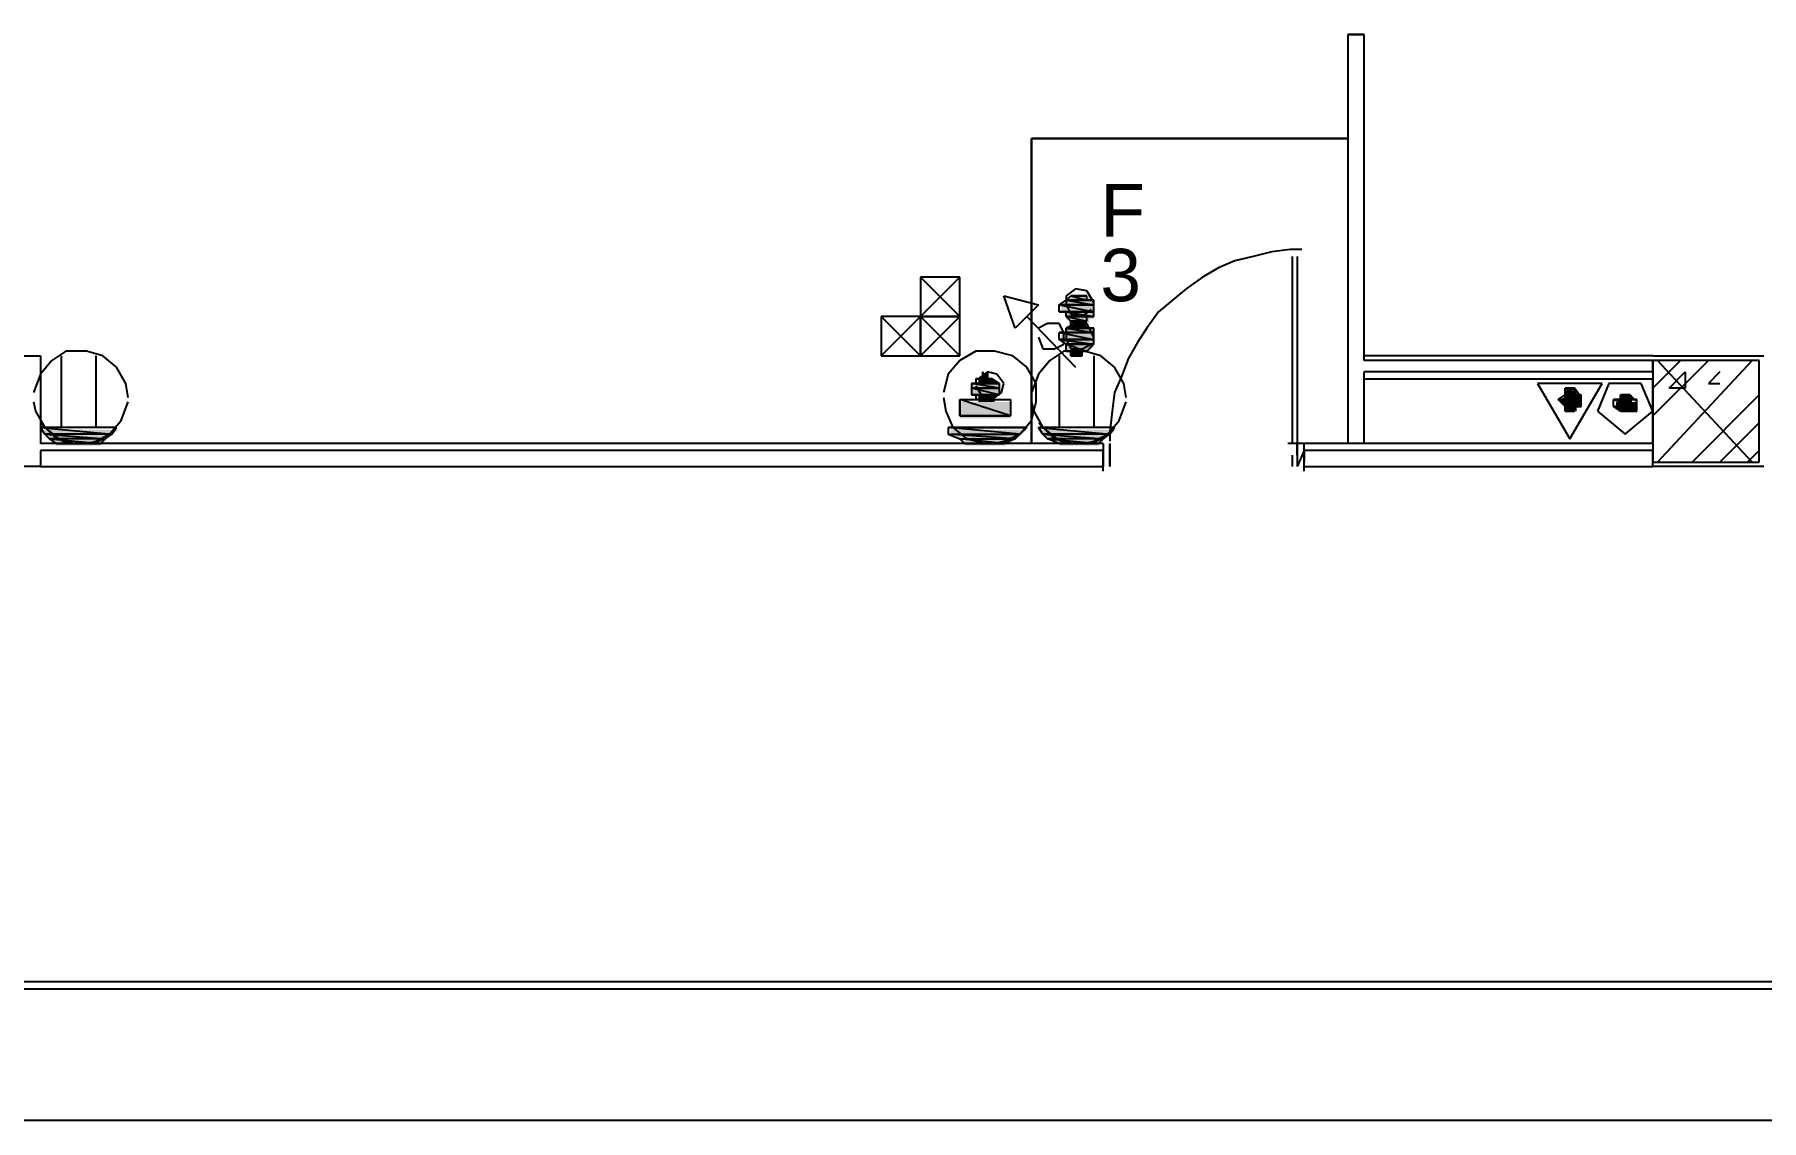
# Model space of a CAD drawing. Header units: millimetres. Extents: x 5 to 415, y 48 to 251.
# Drawn here: x 315.76 to 328.95, y 219.55 to 227.84 of the extents above; entities that cross this region are included whole.
import ezdxf

# ---------------------------------------------------------------- set-up
doc = ezdxf.new("R2010")
doc.units = ezdxf.units.MM
for name, color, linetype in [('H', 7, 'Continuous'), ('P', 7, 'Continuous'), ('T', 7, 'Continuous')]:
    doc.layers.add(name, color=color, linetype=linetype)

msp = doc.modelspace()

# ---------------------------------------------------------------- hatches: boundary and pattern name
at = {"layer": 'H', "linetype": 'Continuous'}
for points in [[(323.603, 225.76), (323.638, 225.813), (323.85, 225.813), (323.85, 225.76), (323.603, 225.76)], [(323.603, 225.725), (323.603, 225.76), (323.85, 225.76), (323.85, 225.725), (323.603, 225.725)], [(323.638, 225.813), (323.674, 225.848), (323.815, 225.848), (323.815, 225.813), (323.638, 225.813)], [(323.638, 225.672), (323.638, 225.725), (323.85, 225.725), (323.85, 225.672), (323.638, 225.672)], [(323.674, 225.637), (323.638, 225.672), (323.815, 225.672), (323.815, 225.637), (323.674, 225.637)], [(323.638, 225.548), (323.638, 225.601), (323.85, 225.601), (323.85, 225.548), (323.638, 225.548)], [(323.674, 225.601), (323.674, 225.637), (323.762, 225.637), (323.815, 225.601), (323.674, 225.601)], [(323.603, 225.513), (323.603, 225.548), (323.85, 225.548), (323.85, 225.513), (323.603, 225.513)], [(323.638, 225.46), (323.603, 225.513), (323.85, 225.513), (323.85, 225.46), (323.638, 225.46)], [(323.638, 225.425), (323.638, 225.46), (323.85, 225.46), (323.815, 225.425), (323.638, 225.425)], [(323.674, 225.39), (323.674, 225.425), (323.762, 225.425), (323.762, 225.39), (323.674, 225.39)], [(322.968, 225.178), (322.968, 225.213), (323.092, 225.213), (323.127, 225.178), (322.968, 225.178)], [(323.003, 225.213), (323.003, 225.249), (323.039, 225.249), (323.039, 225.213), (323.003, 225.213)], [(322.915, 225.125), (322.915, 225.178), (323.127, 225.178), (323.127, 225.125), (322.915, 225.125)], [(322.915, 225.09), (322.915, 225.125), (323.127, 225.125), (323.127, 225.09), (322.915, 225.09)], [(322.968, 225.037), (322.968, 225.09), (323.092, 225.09), (323.092, 225.037), (322.968, 225.037)], [(327.413, 225.037), (327.448, 225.09), (327.572, 225.09), (327.572, 225.037), (327.413, 225.037)], [(327.448, 225.09), (327.448, 225.125), (327.537, 225.125), (327.537, 225.09), (327.448, 225.09)], [(327.872, 225.037), (327.872, 225.09), (327.96, 225.09), (327.96, 225.037), (327.872, 225.037)], [(322.827, 224.913), (322.827, 225.037), (323.215, 225.037), (323.215, 224.913), (322.827, 224.913)], [(327.448, 225.002), (327.413, 225.037), (327.572, 225.037), (327.572, 225.002), (327.448, 225.002)], [(327.448, 224.966), (327.448, 225.002), (327.537, 225.002), (327.537, 224.966), (327.448, 224.966)], [(327.836, 225.002), (327.836, 225.037), (327.995, 225.037), (327.995, 225.002), (327.836, 225.002)], [(327.872, 224.966), (327.836, 225.002), (327.995, 225.002), (327.995, 224.966), (327.872, 224.966)], [(315.842, 224.79), (315.807, 224.825), (316.406, 224.825), (316.353, 224.79), (315.842, 224.79)], [(322.756, 224.79), (322.756, 224.825), (323.338, 224.825), (323.303, 224.79), (322.756, 224.79)], [(323.462, 224.79), (323.427, 224.825), (324.026, 224.825), (323.973, 224.79), (323.462, 224.79)], [(315.895, 224.755), (315.842, 224.79), (316.353, 224.79), (316.318, 224.755), (315.895, 224.755)], [(315.93, 224.702), (315.895, 224.755), (316.318, 224.755), (316.265, 224.702), (315.93, 224.702)], [(322.827, 224.755), (322.756, 224.79), (323.303, 224.79), (323.25, 224.755), (322.827, 224.755)], [(322.88, 224.702), (322.827, 224.755), (323.25, 224.755), (323.18, 224.702), (322.88, 224.702)], [(323.515, 224.755), (323.462, 224.79), (323.973, 224.79), (323.938, 224.755), (323.515, 224.755)], [(323.603, 224.702), (323.515, 224.755), (323.938, 224.755), (323.885, 224.702), (323.603, 224.702)]]:
    msp.add_hatch(color=256, dxfattribs=at).paths.add_polyline_path(points)

# ---------------------------------------------------------------- linework, layer by layer
at = {"layer": 'P'}
for points in [[(325.914, 227.842), (325.79, 227.842)], [(325.79, 227.842), (325.79, 224.719)], [(325.79, 227.842), (325.79, 224.719)], [(325.79, 227.842), (325.914, 227.842)], [(325.79, 227.842), (325.914, 227.842)], [(325.79, 227.842), (325.914, 227.842)], [(325.914, 225.39), (325.914, 227.842)], [(325.914, 225.354), (325.914, 227.842)], [(323.374, 227.048), (323.374, 224.719)], [(325.79, 227.048), (323.374, 227.048)], [(323.374, 224.719), (323.374, 227.048)], [(323.374, 227.048), (325.79, 227.048)], [(325.79, 227.048), (325.79, 224.719)], [(325.067, 226.148), (324.926, 226.113)], [(325.208, 226.183), (325.067, 226.148)], [(325.349, 226.201), (325.208, 226.183)], [(325.438, 226.201), (325.349, 226.201)], [(325.367, 224.719), (325.367, 226.148)], [(325.402, 226.148), (325.402, 224.719)], [(324.803, 226.06), (324.679, 225.989)], [(324.926, 226.113), (324.803, 226.06)], [(322.827, 225.989), (322.527, 225.989)], [(322.527, 225.989), (322.527, 225.69)], [(322.527, 225.989), (322.827, 225.69)], [(322.827, 225.989), (322.527, 225.69)], [(322.827, 225.69), (322.827, 225.989)], [(323.709, 225.901), (323.638, 225.848)], [(323.797, 225.884), (323.709, 225.901)], [(323.85, 225.795), (323.797, 225.884)], [(324.556, 225.901), (324.45, 225.813)], [(324.679, 225.989), (324.556, 225.901)], [(323.162, 225.848), (323.427, 225.778)], [(323.25, 225.601), (323.162, 225.848)], [(323.427, 225.778), (323.25, 225.601)], [(323.585, 225.778), (323.638, 225.813)], [(323.85, 225.778), (323.585, 225.778)], [(323.85, 225.778), (323.585, 225.778)], [(323.585, 225.778), (323.85, 225.778)], [(323.585, 225.778), (323.85, 225.778)], [(323.85, 225.778), (323.585, 225.778)], [(323.85, 225.778), (323.585, 225.778)], [(323.585, 225.778), (323.85, 225.725)], [(323.585, 225.778), (323.85, 225.725)], [(323.585, 225.725), (323.585, 225.778)], [(323.638, 225.848), (323.638, 225.778)], [(323.638, 225.813), (323.674, 225.848)], [(323.797, 225.813), (323.638, 225.813)], [(323.85, 225.813), (323.638, 225.813)], [(323.638, 225.813), (323.85, 225.813)], [(323.638, 225.813), (323.85, 225.813)], [(323.85, 225.813), (323.638, 225.813)], [(323.85, 225.813), (323.638, 225.813)], [(323.638, 225.813), (323.85, 225.813)], [(323.85, 225.813), (323.638, 225.813)], [(323.638, 225.813), (323.797, 225.813)], [(323.85, 225.813), (323.638, 225.813)], [(323.638, 225.813), (323.85, 225.778)], [(323.638, 225.813), (323.85, 225.778)], [(323.638, 225.778), (323.674, 225.707)], [(323.709, 225.848), (323.674, 225.848)], [(323.674, 225.848), (323.709, 225.848)], [(323.762, 225.848), (323.674, 225.848)], [(323.674, 225.848), (323.762, 225.848)], [(323.674, 225.848), (323.762, 225.848)], [(323.762, 225.848), (323.674, 225.848)], [(323.797, 225.848), (323.674, 225.848)], [(323.674, 225.848), (323.797, 225.848)], [(323.797, 225.848), (323.674, 225.848)], [(323.674, 225.848), (323.762, 225.848)], [(323.797, 225.848), (323.674, 225.848)], [(323.674, 225.848), (323.797, 225.813)], [(323.674, 225.848), (323.797, 225.813)], [(323.762, 225.848), (323.762, 225.848)], [(323.762, 225.848), (323.762, 225.848)], [(323.762, 225.848), (323.762, 225.848)], [(323.762, 225.848), (323.762, 225.848)], [(323.762, 225.848), (323.797, 225.848)], [(323.762, 225.69), (323.832, 225.743)], [(323.797, 225.813), (323.797, 225.848)], [(323.797, 225.813), (323.85, 225.813)], [(323.85, 225.813), (323.85, 225.813)], [(323.85, 225.813), (323.85, 225.813)], [(323.85, 225.778), (323.85, 225.813)], [(323.85, 225.778), (323.85, 225.778)], [(323.85, 225.778), (323.85, 225.778)], [(323.85, 225.725), (323.85, 225.778)], [(324.45, 225.813), (324.344, 225.725)], [(322.527, 225.69), (322.227, 225.69)], [(322.227, 225.69), (322.227, 225.39)], [(322.227, 225.69), (322.527, 225.39)], [(322.527, 225.69), (322.227, 225.39)], [(322.527, 225.39), (322.527, 225.69)], [(322.827, 225.69), (322.527, 225.69)], [(322.527, 225.69), (322.527, 225.39)], [(322.527, 225.69), (322.827, 225.39)], [(322.827, 225.69), (322.527, 225.39)], [(322.527, 225.69), (322.827, 225.69)], [(322.827, 225.39), (322.827, 225.69)], [(323.338, 225.69), (323.709, 225.302)], [(323.497, 225.637), (323.427, 225.601)], [(323.585, 225.637), (323.497, 225.637)], [(323.85, 225.725), (323.585, 225.725)], [(323.85, 225.725), (323.585, 225.725)], [(323.585, 225.725), (323.638, 225.725)], [(323.585, 225.725), (323.85, 225.725)], [(323.85, 225.725), (323.585, 225.725)], [(323.621, 225.566), (323.585, 225.637)], [(323.638, 225.725), (323.85, 225.725)], [(323.85, 225.725), (323.638, 225.725)], [(323.638, 225.725), (323.85, 225.69)], [(323.638, 225.725), (323.85, 225.69)], [(323.638, 225.69), (323.638, 225.725)], [(323.85, 225.69), (323.638, 225.69)], [(323.797, 225.69), (323.638, 225.69)], [(323.638, 225.69), (323.797, 225.69)], [(323.797, 225.69), (323.638, 225.69)], [(323.638, 225.69), (323.85, 225.69)], [(323.797, 225.69), (323.638, 225.69)], [(323.638, 225.69), (323.797, 225.654)], [(323.638, 225.69), (323.797, 225.654)], [(323.674, 225.654), (323.638, 225.69)], [(323.709, 225.637), (323.638, 225.601)], [(323.638, 225.601), (323.638, 225.513)], [(323.674, 225.601), (323.638, 225.601)], [(323.638, 225.601), (323.797, 225.601)], [(323.85, 225.601), (323.638, 225.601)], [(323.638, 225.601), (323.85, 225.601)], [(323.85, 225.601), (323.638, 225.601)], [(323.638, 225.601), (323.797, 225.601)], [(323.85, 225.601), (323.638, 225.601)], [(323.638, 225.601), (323.85, 225.566)], [(323.638, 225.601), (323.85, 225.566)], [(323.638, 225.566), (323.638, 225.601)], [(323.674, 225.707), (323.762, 225.69)], [(323.797, 225.654), (323.674, 225.654)], [(323.762, 225.654), (323.674, 225.654)], [(323.674, 225.654), (323.762, 225.654)], [(323.674, 225.654), (323.762, 225.654)], [(323.762, 225.654), (323.674, 225.654)], [(323.762, 225.654), (323.674, 225.654)], [(323.674, 225.654), (323.762, 225.654)], [(323.762, 225.654), (323.674, 225.654)], [(323.674, 225.654), (323.797, 225.654)], [(323.709, 225.654), (323.674, 225.654)], [(323.674, 225.654), (323.709, 225.654)], [(323.709, 225.654), (323.674, 225.654)], [(323.674, 225.654), (323.709, 225.654)], [(323.762, 225.654), (323.674, 225.654)], [(323.674, 225.654), (323.762, 225.654)], [(323.674, 225.654), (323.762, 225.654)], [(323.762, 225.654), (323.674, 225.654)], [(323.762, 225.654), (323.674, 225.654)], [(323.674, 225.654), (323.797, 225.601)], [(323.674, 225.654), (323.797, 225.601)], [(323.674, 225.601), (323.674, 225.654)], [(323.797, 225.601), (323.674, 225.601)], [(323.797, 225.601), (323.674, 225.601)], [(323.674, 225.601), (323.797, 225.601)], [(323.797, 225.601), (323.674, 225.601)], [(323.709, 225.654), (323.762, 225.654)], [(323.762, 225.654), (323.709, 225.654)], [(323.797, 225.637), (323.709, 225.637)], [(323.762, 225.654), (323.762, 225.654)], [(323.762, 225.654), (323.762, 225.654)], [(323.797, 225.654), (323.762, 225.654)], [(323.762, 225.654), (323.762, 225.654)], [(323.762, 225.654), (323.762, 225.654)], [(323.762, 225.654), (323.762, 225.654)], [(323.762, 225.654), (323.762, 225.654)], [(323.797, 225.601), (323.762, 225.654)], [(323.85, 225.69), (323.797, 225.69)], [(323.797, 225.654), (323.797, 225.69)], [(323.85, 225.531), (323.797, 225.637)], [(323.797, 225.601), (323.797, 225.601)], [(323.797, 225.601), (323.85, 225.601)], [(323.85, 225.725), (323.85, 225.725)], [(323.85, 225.69), (323.85, 225.725)], [(323.85, 225.566), (323.85, 225.601)], [(324.256, 225.601), (324.185, 225.496)], [(324.344, 225.725), (324.256, 225.601)], [(323.427, 225.531), (323.462, 225.443)], [(323.55, 225.443), (323.621, 225.478)], [(323.638, 225.566), (323.585, 225.566)], [(323.585, 225.566), (323.85, 225.566)], [(323.85, 225.566), (323.585, 225.566)], [(323.585, 225.566), (323.85, 225.513)], [(323.585, 225.566), (323.85, 225.513)], [(323.585, 225.513), (323.585, 225.566)], [(323.85, 225.513), (323.585, 225.513)], [(323.85, 225.513), (323.585, 225.513)], [(323.585, 225.513), (323.85, 225.513)], [(323.585, 225.513), (323.85, 225.513)], [(323.85, 225.513), (323.585, 225.513)], [(323.85, 225.513), (323.585, 225.513)], [(323.585, 225.513), (323.85, 225.478)], [(323.585, 225.513), (323.85, 225.478)], [(323.638, 225.478), (323.585, 225.513)], [(323.621, 225.478), (323.621, 225.566)], [(323.85, 225.566), (323.638, 225.566)], [(323.85, 225.566), (323.638, 225.566)], [(323.638, 225.566), (323.85, 225.566)], [(323.85, 225.566), (323.638, 225.566)], [(323.638, 225.513), (323.674, 225.443)], [(323.85, 225.478), (323.638, 225.478)], [(323.85, 225.478), (323.638, 225.478)], [(323.638, 225.478), (323.85, 225.478)], [(323.638, 225.478), (323.85, 225.478)], [(323.85, 225.478), (323.638, 225.478)], [(323.85, 225.478), (323.638, 225.478)], [(323.638, 225.478), (323.797, 225.425)], [(323.638, 225.478), (323.797, 225.425)], [(323.638, 225.425), (323.638, 225.478)], [(323.762, 225.443), (323.832, 225.478)], [(323.797, 225.425), (323.85, 225.478)], [(323.85, 225.566), (323.85, 225.566)], [(323.85, 225.513), (323.85, 225.566)], [(323.85, 225.513), (323.85, 225.513)], [(323.85, 225.513), (323.85, 225.513)], [(323.85, 225.478), (323.85, 225.513)], [(323.85, 225.478), (323.85, 225.478)], [(323.85, 225.478), (323.85, 225.478)], [(324.185, 225.496), (324.115, 225.372)], [(314.96, 225.39), (315.807, 225.39)], [(315.807, 225.39), (315.807, 224.719)], [(315.895, 225.354), (315.807, 225.249)], [(315.895, 225.354), (315.807, 225.249)], [(316.001, 225.425), (315.895, 225.354)], [(316.001, 225.425), (315.895, 225.354)], [(315.965, 225.39), (315.965, 224.843)], [(316.071, 225.425), (316.001, 225.425)], [(316.071, 225.425), (316.001, 225.425)], [(316.159, 225.425), (316.071, 225.425)], [(316.159, 225.425), (316.071, 225.425)], [(316.283, 225.39), (316.159, 225.425)], [(316.283, 225.39), (316.159, 225.425)], [(316.23, 225.39), (316.23, 224.843)], [(316.389, 225.302), (316.283, 225.39)], [(316.389, 225.302), (316.283, 225.39)], [(322.227, 225.39), (322.527, 225.39)], [(322.527, 225.39), (322.827, 225.39)], [(322.827, 225.354), (322.739, 225.249)], [(322.95, 225.425), (322.827, 225.354)], [(323.021, 225.425), (322.95, 225.425)], [(323.092, 225.425), (323.021, 225.425)], [(323.233, 225.39), (323.092, 225.425)], [(323.338, 225.302), (323.233, 225.39)], [(323.515, 225.354), (323.427, 225.249)], [(323.515, 225.354), (323.427, 225.249)], [(323.462, 225.443), (323.55, 225.443)], [(323.621, 225.425), (323.515, 225.354)], [(323.621, 225.425), (323.515, 225.354)], [(323.585, 225.39), (323.585, 224.843)], [(323.691, 225.425), (323.621, 225.425)], [(323.691, 225.425), (323.621, 225.425)], [(323.797, 225.425), (323.638, 225.425)], [(323.797, 225.425), (323.638, 225.425)], [(323.638, 225.425), (323.674, 225.425)], [(323.638, 225.425), (323.797, 225.425)], [(323.797, 225.425), (323.638, 225.425)], [(323.674, 225.443), (323.762, 225.443)], [(323.674, 225.425), (323.797, 225.425)], [(323.762, 225.425), (323.674, 225.425)], [(323.674, 225.425), (323.762, 225.425)], [(323.762, 225.425), (323.674, 225.425)], [(323.674, 225.425), (323.797, 225.425)], [(323.762, 225.425), (323.674, 225.425)], [(323.674, 225.425), (323.762, 225.39)], [(323.674, 225.425), (323.762, 225.39)], [(323.674, 225.39), (323.674, 225.425)], [(323.762, 225.39), (323.674, 225.39)], [(323.709, 225.39), (323.674, 225.39)], [(323.674, 225.39), (323.709, 225.39)], [(323.779, 225.425), (323.691, 225.425)], [(323.779, 225.425), (323.691, 225.425)], [(323.709, 225.39), (323.762, 225.39)], [(323.762, 225.39), (323.709, 225.39)], [(323.797, 225.425), (323.762, 225.425)], [(323.762, 225.39), (323.762, 225.425)], [(323.903, 225.39), (323.779, 225.425)], [(323.903, 225.39), (323.779, 225.425)], [(323.797, 225.425), (323.797, 225.425)], [(323.85, 225.39), (323.85, 224.843)], [(324.009, 225.302), (323.903, 225.39)], [(324.009, 225.302), (323.903, 225.39)], [(324.115, 225.372), (324.062, 225.231)], [(328.119, 225.39), (325.914, 225.39)], [(328.119, 225.354), (325.914, 225.354)], [(328.119, 225.39), (328.965, 225.39)], [(328.119, 225.143), (328.33, 225.354)], [(328.119, 224.931), (328.542, 225.354)], [(328.119, 225.354), (328.119, 224.578)], [(328.93, 225.354), (328.119, 225.354)], [(328.119, 225.266), (328.119, 225.354)], [(328.877, 224.578), (328.154, 225.354)], [(328.154, 224.578), (328.877, 225.354)], [(328.93, 224.578), (328.93, 225.354)], [(315.807, 225.249), (315.754, 225.108)], [(315.807, 225.249), (315.754, 225.108)], [(316.459, 225.178), (316.389, 225.302)], [(316.459, 225.178), (316.389, 225.302)], [(322.739, 225.249), (322.703, 225.108)], [(323.127, 225.178), (322.95, 225.213)], [(322.95, 225.213), (322.95, 225.178)], [(323.127, 225.178), (322.95, 225.213)], [(322.95, 225.213), (323.074, 225.213)], [(322.95, 225.213), (323.074, 225.213)], [(323.074, 225.213), (322.95, 225.213)], [(322.95, 225.213), (322.95, 225.213)], [(323.074, 225.213), (322.95, 225.213)], [(322.95, 225.213), (322.95, 225.213)], [(322.95, 225.213), (323.074, 225.213)], [(323.074, 225.213), (322.95, 225.213)], [(322.95, 225.213), (323.003, 225.213)], [(323.039, 225.266), (322.968, 225.213)], [(323.003, 225.213), (323.003, 225.266)], [(323.003, 225.266), (323.003, 225.213)], [(323.003, 225.213), (323.074, 225.213)], [(323.074, 225.213), (323.003, 225.213)], [(323.003, 225.213), (323.074, 225.213)], [(323.003, 225.213), (323.074, 225.213)], [(323.074, 225.213), (323.003, 225.213)], [(323.003, 225.213), (323.003, 225.213)], [(323.074, 225.213), (323.003, 225.213)], [(323.003, 225.213), (323.039, 225.213)], [(323.039, 225.213), (323.039, 225.266)], [(323.039, 225.266), (323.039, 225.213)], [(323.109, 225.249), (323.039, 225.266)], [(323.039, 225.213), (323.074, 225.213)], [(323.074, 225.213), (323.127, 225.178)], [(323.162, 225.178), (323.109, 225.249)], [(323.409, 225.178), (323.338, 225.302)], [(323.427, 225.249), (323.374, 225.108)], [(323.427, 225.249), (323.374, 225.108)], [(324.079, 225.178), (324.009, 225.302)], [(324.079, 225.178), (324.009, 225.302)], [(324.062, 225.231), (324.009, 225.108)], [(325.914, 224.719), (325.914, 225.266)], [(328.119, 225.266), (325.914, 225.266)], [(325.914, 224.719), (325.914, 225.213)], [(325.914, 225.213), (328.119, 225.213)], [(328.119, 224.719), (328.119, 225.213)], [(328.242, 225.143), (328.366, 225.266)], [(328.366, 225.266), (328.366, 225.143)], [(328.63, 225.266), (328.542, 225.178)], [(316.477, 225.072), (316.459, 225.178)], [(316.477, 225.072), (316.459, 225.178)], [(322.703, 225.072), (322.721, 224.966)], [(323.127, 225.143), (322.915, 225.178)], [(322.915, 225.178), (322.915, 225.143)], [(323.127, 225.143), (322.915, 225.178)], [(322.915, 225.178), (323.127, 225.178)], [(322.915, 225.178), (323.127, 225.178)], [(323.127, 225.178), (322.915, 225.178)], [(322.915, 225.178), (322.915, 225.178)], [(323.127, 225.178), (322.915, 225.178)], [(322.915, 225.178), (322.915, 225.178)], [(322.915, 225.178), (323.127, 225.178)], [(323.127, 225.178), (322.915, 225.178)], [(322.915, 225.178), (322.95, 225.178)], [(323.127, 225.09), (322.915, 225.143)], [(322.915, 225.143), (322.915, 225.09)], [(323.127, 225.09), (322.915, 225.143)], [(322.915, 225.143), (323.127, 225.143)], [(322.915, 225.143), (323.127, 225.143)], [(323.127, 225.143), (322.915, 225.143)], [(322.915, 225.143), (322.915, 225.143)], [(323.127, 225.143), (322.915, 225.143)], [(322.915, 225.143), (322.915, 225.143)], [(322.915, 225.143), (323.127, 225.143)], [(322.915, 225.143), (323.127, 225.143)], [(322.915, 225.09), (323.127, 225.09)], [(323.127, 225.09), (322.915, 225.09)], [(322.915, 225.09), (323.127, 225.09)], [(322.95, 225.09), (322.915, 225.09)], [(322.915, 225.09), (323.127, 225.09)], [(322.95, 225.178), (323.127, 225.178)], [(323.127, 225.178), (322.95, 225.178)], [(322.95, 225.178), (323.127, 225.178)], [(322.95, 225.178), (323.127, 225.178)], [(322.95, 225.16), (323.003, 225.072)], [(323.074, 225.055), (322.95, 225.09)], [(322.95, 225.09), (322.95, 225.055)], [(323.074, 225.055), (322.95, 225.09)], [(322.95, 225.09), (323.074, 225.09)], [(322.95, 225.09), (323.074, 225.09)], [(323.127, 225.09), (322.95, 225.09)], [(323.074, 225.09), (322.95, 225.09)], [(322.95, 225.09), (322.95, 225.09)], [(322.95, 225.09), (323.074, 225.09)], [(323.127, 225.09), (322.95, 225.09)], [(323.003, 225.072), (323.074, 225.055)], [(323.074, 225.055), (323.144, 225.108)], [(323.074, 225.09), (323.074, 225.055)], [(323.074, 225.09), (323.127, 225.09)], [(323.127, 225.178), (323.127, 225.143)], [(323.127, 225.143), (323.127, 225.09)], [(323.144, 225.108), (323.162, 225.178)], [(323.374, 225.108), (323.374, 225.037)], [(323.374, 225.108), (323.374, 225.037)], [(323.409, 225.108), (323.409, 225.178)], [(323.409, 225.037), (323.409, 225.108)], [(324.009, 225.108), (323.991, 224.966)], [(324.097, 225.072), (324.079, 225.178)], [(324.097, 225.072), (324.079, 225.178)], [(327.731, 225.178), (327.237, 225.178)], [(327.237, 225.178), (327.484, 224.755)], [(327.395, 225.055), (327.448, 225.09)], [(327.519, 225.143), (327.448, 225.108)], [(327.519, 225.143), (327.448, 225.143)], [(327.448, 225.143), (327.519, 225.143)], [(327.519, 225.143), (327.448, 225.143)], [(327.448, 225.143), (327.519, 225.09)], [(327.448, 225.143), (327.519, 225.09)], [(327.448, 225.09), (327.448, 225.143)], [(327.448, 225.108), (327.448, 225.037)], [(327.519, 225.09), (327.448, 225.09)], [(327.519, 225.09), (327.448, 225.09)], [(327.448, 225.09), (327.519, 225.09)], [(327.448, 225.09), (327.519, 225.09)], [(327.519, 225.09), (327.448, 225.09)], [(327.572, 225.09), (327.448, 225.09)], [(327.448, 225.09), (327.572, 225.09)], [(327.448, 225.09), (327.572, 225.09)], [(327.572, 225.09), (327.448, 225.09)], [(327.572, 225.09), (327.448, 225.09)], [(327.448, 225.09), (327.572, 225.09)], [(327.572, 225.09), (327.448, 225.09)], [(327.448, 225.09), (327.519, 225.09)], [(327.572, 225.09), (327.448, 225.09)], [(327.448, 225.09), (327.572, 225.055)], [(327.448, 225.09), (327.572, 225.055)], [(327.484, 224.755), (327.731, 225.178)], [(327.484, 225.143), (327.519, 225.143)], [(327.519, 225.143), (327.484, 225.143)], [(327.519, 225.143), (327.484, 225.143)], [(327.484, 225.143), (327.519, 225.143)], [(327.572, 225.072), (327.519, 225.143)], [(327.519, 225.143), (327.519, 225.143)], [(327.519, 225.143), (327.519, 225.143)], [(327.519, 225.09), (327.519, 225.143)], [(327.519, 225.09), (327.519, 225.09)], [(327.519, 225.09), (327.519, 225.09)], [(327.519, 225.09), (327.572, 225.09)], [(327.519, 225.019), (327.572, 225.072)], [(327.572, 225.09), (327.572, 225.09)], [(327.572, 225.09), (327.572, 225.09)], [(327.572, 225.055), (327.572, 225.09)], [(327.783, 225.178), (327.695, 224.966)], [(328.03, 225.178), (327.783, 225.178)], [(327.942, 225.09), (327.872, 225.072)], [(327.942, 225.09), (327.872, 225.09)], [(327.872, 225.09), (327.942, 225.09)], [(327.872, 225.09), (327.942, 225.09)], [(327.942, 225.09), (327.872, 225.09)], [(327.942, 225.09), (327.872, 225.09)], [(327.872, 225.09), (327.942, 225.09)], [(327.942, 225.09), (327.872, 225.09)], [(327.872, 225.09), (327.942, 225.055)], [(327.872, 225.09), (327.942, 225.055)], [(327.872, 225.055), (327.872, 225.09)], [(327.872, 225.072), (327.872, 225.002)], [(327.907, 225.09), (327.942, 225.09)], [(327.942, 225.09), (327.907, 225.09)], [(327.942, 225.09), (327.907, 225.09)], [(327.907, 225.09), (327.942, 225.09)], [(327.995, 225.037), (327.942, 225.09)], [(327.942, 225.09), (327.942, 225.09)], [(327.942, 225.09), (327.942, 225.09)], [(327.942, 225.09), (327.942, 225.09)], [(327.942, 225.055), (327.942, 225.09)], [(328.119, 224.966), (328.03, 225.178)], [(328.366, 225.143), (328.242, 225.143)], [(328.418, 224.578), (328.93, 225.09)], [(328.542, 225.178), (328.63, 225.178)], [(315.754, 225.037), (315.771, 224.966)], [(315.754, 225.037), (315.771, 224.966)], [(315.771, 224.966), (315.842, 224.843)], [(315.771, 224.966), (315.842, 224.843)], [(316.424, 224.896), (316.477, 225.037)], [(316.424, 224.896), (316.477, 225.037)], [(322.721, 224.966), (322.774, 224.843)], [(323.215, 224.931), (322.827, 225.055)], [(322.827, 225.055), (322.827, 224.931)], [(323.215, 224.931), (322.827, 225.055)], [(322.827, 225.055), (323.215, 225.055)], [(322.827, 225.055), (323.215, 225.055)], [(322.827, 224.931), (322.827, 225.055)], [(322.95, 225.055), (323.074, 225.055)], [(323.074, 225.055), (322.95, 225.055)], [(322.95, 225.055), (323.074, 225.055)], [(323.003, 225.055), (322.95, 225.055)], [(322.95, 225.055), (323.074, 225.055)], [(323.003, 225.055), (323.003, 225.055)], [(323.003, 225.055), (323.003, 225.055)], [(323.039, 225.055), (323.003, 225.055)], [(323.003, 225.055), (323.039, 225.055)], [(323.003, 225.055), (323.039, 225.055)], [(323.039, 225.055), (323.003, 225.055)], [(323.003, 225.055), (323.074, 225.055)], [(323.074, 225.055), (323.003, 225.055)], [(323.074, 225.055), (323.003, 225.055)], [(323.215, 225.055), (323.215, 224.931)], [(323.215, 225.055), (323.215, 224.931)], [(323.374, 225.037), (323.391, 224.966)], [(323.374, 225.037), (323.391, 224.966)], [(323.374, 224.896), (323.409, 225.037)], [(323.391, 224.966), (323.462, 224.843)], [(323.391, 224.966), (323.462, 224.843)], [(323.991, 224.966), (323.973, 224.808)], [(324.044, 224.896), (324.097, 225.037)], [(324.044, 224.896), (324.097, 225.037)], [(327.572, 225.055), (327.395, 225.055)], [(327.572, 225.055), (327.395, 225.055)], [(327.395, 225.055), (327.572, 225.055)], [(327.395, 225.055), (327.572, 225.055)], [(327.572, 225.055), (327.395, 225.055)], [(327.572, 225.055), (327.395, 225.055)], [(327.395, 225.055), (327.572, 225.055)], [(327.572, 225.055), (327.395, 225.055)], [(327.395, 225.055), (327.572, 225.055)], [(327.572, 225.055), (327.395, 225.055)], [(327.395, 225.055), (327.572, 225.002)], [(327.395, 225.055), (327.572, 225.002)], [(327.448, 225.002), (327.395, 225.055)], [(327.448, 225.037), (327.519, 225.019)], [(327.572, 225.002), (327.448, 225.002)], [(327.572, 225.002), (327.448, 225.002)], [(327.448, 225.002), (327.572, 225.002)], [(327.448, 225.002), (327.572, 225.002)], [(327.572, 225.002), (327.448, 225.002)], [(327.519, 225.002), (327.448, 225.002)], [(327.448, 225.002), (327.519, 225.002)], [(327.448, 225.002), (327.519, 225.002)], [(327.519, 225.002), (327.448, 225.002)], [(327.519, 225.002), (327.448, 225.002)], [(327.448, 225.002), (327.519, 225.002)], [(327.519, 225.002), (327.448, 225.002)], [(327.448, 225.002), (327.572, 225.002)], [(327.519, 225.002), (327.448, 225.002)], [(327.448, 225.002), (327.519, 224.966)], [(327.448, 225.002), (327.519, 224.966)], [(327.448, 224.966), (327.448, 225.002)], [(327.519, 224.966), (327.448, 224.966)], [(327.519, 224.966), (327.448, 224.966)], [(327.448, 224.966), (327.484, 224.966)], [(327.448, 224.966), (327.519, 224.966)], [(327.519, 224.966), (327.448, 224.966)], [(327.484, 224.966), (327.519, 224.966)], [(327.484, 224.966), (327.484, 224.966)], [(327.484, 224.966), (327.484, 224.966)], [(327.484, 224.966), (327.519, 224.966)], [(327.519, 224.966), (327.484, 224.966)], [(327.519, 225.002), (327.519, 225.002)], [(327.519, 225.002), (327.519, 225.002)], [(327.572, 225.002), (327.519, 225.002)], [(327.519, 224.966), (327.519, 225.002)], [(327.519, 224.966), (327.519, 224.966)], [(327.572, 225.055), (327.572, 225.055)], [(327.572, 225.055), (327.572, 225.055)], [(327.572, 225.055), (327.572, 225.055)], [(327.572, 225.002), (327.572, 225.055)], [(327.572, 225.002), (327.572, 225.002)], [(327.572, 225.002), (327.572, 225.002)], [(327.695, 224.966), (327.907, 224.79)], [(327.995, 225.055), (327.819, 225.055)], [(327.819, 225.055), (327.872, 225.055)], [(327.995, 225.055), (327.819, 225.055)], [(327.819, 225.055), (327.995, 225.055)], [(327.819, 225.055), (327.995, 225.055)], [(327.995, 225.055), (327.819, 225.055)], [(327.995, 225.055), (327.819, 225.055)], [(327.819, 225.055), (327.995, 225.002)], [(327.819, 225.055), (327.995, 225.002)], [(327.819, 225.002), (327.819, 225.055)], [(327.995, 225.002), (327.819, 225.002)], [(327.995, 225.002), (327.819, 225.002)], [(327.819, 225.002), (327.995, 225.002)], [(327.819, 225.002), (327.995, 225.002)], [(327.995, 225.002), (327.819, 225.002)], [(327.995, 225.002), (327.819, 225.002)], [(327.819, 225.002), (327.995, 225.002)], [(327.995, 225.002), (327.819, 225.002)], [(327.819, 225.002), (327.995, 225.002)], [(327.995, 225.002), (327.819, 225.002)], [(327.819, 225.002), (327.995, 224.966)], [(327.819, 225.002), (327.995, 224.966)], [(327.872, 224.966), (327.819, 225.002)], [(327.942, 225.055), (327.872, 225.055)], [(327.995, 225.055), (327.872, 225.055)], [(327.872, 225.055), (327.995, 225.055)], [(327.995, 225.055), (327.872, 225.055)], [(327.872, 225.055), (327.942, 225.055)], [(327.995, 225.055), (327.872, 225.055)], [(327.872, 225.055), (327.995, 225.055)], [(327.872, 225.055), (327.995, 225.055)], [(327.872, 225.002), (327.942, 224.966)], [(327.995, 224.966), (327.872, 224.966)], [(327.872, 224.966), (327.942, 224.966)], [(327.942, 224.966), (327.872, 224.966)], [(327.942, 224.966), (327.872, 224.966)], [(327.872, 224.966), (327.942, 224.966)], [(327.942, 224.966), (327.872, 224.966)], [(327.872, 224.966), (327.942, 224.966)], [(327.872, 224.966), (327.942, 224.966)], [(327.942, 224.966), (327.872, 224.966)], [(327.942, 224.966), (327.872, 224.966)], [(327.872, 224.966), (327.942, 224.966)], [(327.942, 224.966), (327.872, 224.966)], [(327.872, 224.966), (327.995, 224.966)], [(327.872, 224.966), (327.942, 224.966)], [(327.942, 224.966), (327.872, 224.966)], [(327.907, 224.79), (328.119, 224.966)], [(327.907, 224.966), (327.942, 224.966)], [(327.942, 224.966), (327.907, 224.966)], [(327.907, 224.966), (327.907, 224.966)], [(327.907, 224.966), (327.907, 224.966)], [(327.907, 224.966), (327.942, 224.966)], [(327.942, 224.966), (327.907, 224.966)], [(327.942, 225.055), (327.995, 225.055)], [(327.942, 224.966), (327.995, 225.037)], [(327.942, 224.966), (327.942, 224.966)], [(327.942, 224.966), (327.942, 224.966)], [(327.942, 224.966), (327.942, 224.966)], [(327.995, 224.966), (327.942, 224.966)], [(327.942, 224.966), (327.942, 224.966)], [(327.995, 225.055), (327.995, 225.055)], [(327.995, 225.055), (327.995, 225.055)], [(327.995, 225.055), (327.995, 225.055)], [(327.995, 225.002), (327.995, 225.055)], [(327.995, 225.002), (327.995, 225.002)], [(327.995, 225.002), (327.995, 225.002)], [(327.995, 225.002), (327.995, 225.002)], [(327.995, 224.966), (327.995, 225.002)], [(315.807, 224.878), (315.913, 224.772)], [(316.389, 224.843), (315.807, 224.843)], [(315.807, 224.843), (316.353, 224.79)], [(315.807, 224.843), (316.353, 224.79)], [(315.842, 224.79), (315.807, 224.843)], [(316.389, 224.843), (315.807, 224.843)], [(315.842, 224.843), (315.948, 224.755)], [(315.842, 224.843), (315.948, 224.755)], [(316.318, 224.772), (316.389, 224.843)], [(316.336, 224.79), (316.424, 224.896)], [(316.336, 224.79), (316.424, 224.896)], [(316.353, 224.79), (316.389, 224.843)], [(323.286, 224.79), (322.739, 224.843)], [(322.739, 224.843), (322.739, 224.79)], [(323.286, 224.79), (322.739, 224.843)], [(322.739, 224.843), (323.338, 224.843)], [(323.338, 224.843), (322.739, 224.843)], [(322.774, 224.843), (322.88, 224.755)], [(322.827, 224.931), (323.215, 224.931)], [(323.215, 224.931), (322.827, 224.931)], [(323.286, 224.79), (323.374, 224.896)], [(323.338, 224.843), (323.286, 224.79)], [(323.427, 224.878), (323.533, 224.772)], [(324.009, 224.843), (323.427, 224.843)], [(323.427, 224.843), (323.973, 224.79)], [(323.427, 224.843), (323.973, 224.79)], [(323.462, 224.79), (323.427, 224.843)], [(324.009, 224.843), (323.427, 224.843)], [(323.462, 224.843), (323.568, 224.755)], [(323.462, 224.843), (323.568, 224.755)], [(323.938, 224.772), (324.009, 224.843)], [(323.956, 224.79), (324.044, 224.896)], [(323.956, 224.79), (324.044, 224.896)], [(323.973, 224.79), (324.009, 224.843)], [(323.973, 224.808), (323.973, 224.737)], [(328.63, 224.578), (328.93, 224.878)], [(323.921, 224.719), (315.807, 224.719)], [(316.353, 224.79), (315.842, 224.79)], [(316.353, 224.79), (315.842, 224.79)], [(315.842, 224.79), (316.301, 224.755)], [(315.842, 224.79), (316.301, 224.755)], [(315.877, 224.755), (315.842, 224.79)], [(316.301, 224.755), (315.877, 224.755)], [(316.301, 224.755), (315.877, 224.755)], [(315.877, 224.755), (316.265, 224.719)], [(315.877, 224.755), (316.265, 224.719)], [(315.93, 224.719), (315.877, 224.755)], [(315.913, 224.772), (315.983, 224.737)], [(316.265, 224.719), (315.93, 224.719)], [(316.265, 224.719), (315.93, 224.719)], [(315.93, 224.719), (316.177, 224.719)], [(315.93, 224.719), (316.177, 224.719)], [(316.018, 224.719), (315.93, 224.719)], [(315.948, 224.755), (316.071, 224.719)], [(315.948, 224.755), (316.071, 224.719)], [(315.983, 224.737), (316.071, 224.719)], [(316.177, 224.719), (316.018, 224.719)], [(316.177, 224.719), (316.018, 224.719)], [(316.018, 224.719), (316.142, 224.719)], [(316.018, 224.719), (316.142, 224.719)], [(316.054, 224.719), (316.018, 224.719)], [(316.142, 224.719), (316.054, 224.719)], [(316.071, 224.719), (316.159, 224.719)], [(316.071, 224.719), (316.159, 224.719)], [(316.071, 224.719), (316.159, 224.719)], [(316.142, 224.719), (316.177, 224.719)], [(316.159, 224.719), (316.23, 224.737)], [(316.159, 224.719), (316.23, 224.737)], [(316.159, 224.719), (316.248, 224.737)], [(316.177, 224.719), (316.265, 224.719)], [(316.23, 224.737), (316.336, 224.79)], [(316.23, 224.737), (316.336, 224.79)], [(316.248, 224.737), (316.318, 224.772)], [(316.265, 224.719), (316.301, 224.755)], [(316.301, 224.755), (316.353, 224.79)], [(323.25, 224.755), (322.739, 224.79)], [(322.739, 224.79), (322.827, 224.755)], [(323.25, 224.755), (322.739, 224.79)], [(322.739, 224.79), (323.286, 224.79)], [(322.739, 224.79), (323.286, 224.79)], [(323.162, 224.719), (322.827, 224.755)], [(322.827, 224.755), (322.862, 224.719)], [(323.162, 224.719), (322.827, 224.755)], [(322.827, 224.755), (323.25, 224.755)], [(322.827, 224.755), (323.25, 224.755)], [(323.127, 224.719), (322.862, 224.719)], [(322.862, 224.719), (322.915, 224.719)], [(323.127, 224.719), (322.862, 224.719)], [(322.862, 224.719), (323.162, 224.719)], [(322.862, 224.719), (323.162, 224.719)], [(322.88, 224.755), (323.021, 224.719)], [(323.003, 224.719), (322.915, 224.719)], [(322.915, 224.719), (323.003, 224.719)], [(323.039, 224.719), (322.915, 224.719)], [(322.915, 224.719), (323.127, 224.719)], [(322.915, 224.719), (323.127, 224.719)], [(323.021, 224.719), (323.092, 224.719)], [(323.127, 224.719), (323.039, 224.719)], [(323.092, 224.719), (323.162, 224.737)], [(323.162, 224.719), (323.127, 224.719)], [(323.162, 224.737), (323.286, 224.79)], [(323.25, 224.755), (323.162, 224.719)], [(323.286, 224.79), (323.25, 224.755)], [(323.973, 224.79), (323.462, 224.79)], [(323.973, 224.79), (323.462, 224.79)], [(323.462, 224.79), (323.921, 224.755)], [(323.462, 224.79), (323.921, 224.755)], [(323.497, 224.755), (323.462, 224.79)], [(323.921, 224.755), (323.497, 224.755)], [(323.921, 224.755), (323.497, 224.755)], [(323.497, 224.755), (323.885, 224.719)], [(323.497, 224.755), (323.885, 224.719)], [(323.585, 224.719), (323.497, 224.755)], [(323.533, 224.772), (323.603, 224.737)], [(323.568, 224.755), (323.691, 224.719)], [(323.568, 224.755), (323.691, 224.719)], [(323.885, 224.719), (323.585, 224.719)], [(323.885, 224.719), (323.585, 224.719)], [(323.585, 224.719), (323.797, 224.719)], [(323.585, 224.719), (323.797, 224.719)], [(323.638, 224.719), (323.585, 224.719)], [(323.603, 224.737), (323.691, 224.719)], [(323.797, 224.719), (323.638, 224.719)], [(323.797, 224.719), (323.638, 224.719)], [(323.638, 224.719), (323.762, 224.719)], [(323.638, 224.719), (323.762, 224.719)], [(323.674, 224.719), (323.638, 224.719)], [(323.762, 224.719), (323.674, 224.719)], [(323.691, 224.719), (323.779, 224.719)], [(323.691, 224.719), (323.779, 224.719)], [(323.691, 224.719), (323.779, 224.719)], [(323.762, 224.719), (323.797, 224.719)], [(323.779, 224.719), (323.85, 224.737)], [(323.779, 224.719), (323.85, 224.737)], [(323.779, 224.719), (323.868, 224.737)], [(323.797, 224.719), (323.885, 224.719)], [(323.85, 224.737), (323.956, 224.79)], [(323.85, 224.737), (323.956, 224.79)], [(323.868, 224.737), (323.938, 224.772)], [(323.885, 224.719), (323.921, 224.755)], [(323.921, 224.755), (323.973, 224.79)], [(323.921, 224.719), (323.921, 224.543)], [(323.973, 224.719), (323.973, 224.631)], [(323.973, 224.631), (323.973, 224.719)], [(325.455, 224.719), (325.332, 224.719)], [(325.402, 224.719), (325.402, 224.631)], [(325.402, 224.631), (325.402, 224.719)], [(328.119, 224.719), (325.455, 224.719)], [(325.455, 224.543), (325.455, 224.719)], [(315.807, 224.543), (314.96, 224.543)], [(315.807, 224.667), (315.807, 224.543)], [(323.921, 224.667), (315.807, 224.667)], [(315.807, 224.543), (323.921, 224.543)], [(315.807, 224.543), (323.921, 224.543)], [(323.921, 224.578), (323.921, 224.667)], [(323.921, 224.667), (323.921, 224.578)], [(323.921, 224.578), (323.921, 224.667)], [(323.921, 224.667), (323.921, 224.578)], [(323.921, 224.578), (323.921, 224.667)], [(323.921, 224.578), (323.921, 224.667)], [(323.921, 224.508), (323.921, 224.667)], [(323.921, 224.667), (323.921, 224.543)], [(323.921, 224.578), (323.921, 224.667)], [(323.973, 224.631), (323.973, 224.543)], [(323.973, 224.543), (323.973, 224.631)], [(325.367, 224.543), (325.367, 224.631)], [(325.455, 224.667), (325.402, 224.543)], [(325.402, 224.631), (325.402, 224.543)], [(328.119, 224.667), (325.455, 224.667)], [(325.455, 224.667), (325.455, 224.578)], [(325.455, 224.578), (325.455, 224.667)], [(325.455, 224.578), (325.455, 224.667)], [(325.455, 224.667), (325.455, 224.578)], [(325.455, 224.578), (325.455, 224.667)], [(325.455, 224.667), (325.455, 224.578)], [(325.455, 224.508), (325.455, 224.667)], [(325.455, 224.667), (325.455, 224.578)], [(325.455, 224.543), (328.119, 224.543)], [(325.455, 224.543), (328.119, 224.543)], [(328.119, 224.543), (328.119, 224.667)], [(328.119, 224.578), (328.93, 224.578)], [(328.965, 224.543), (328.119, 224.543)], [(328.842, 224.578), (328.93, 224.667)], [(393.982, 220.61), (308.134, 220.61)], [(366.007, 220.61), (308.134, 220.61)], [(308.134, 220.557), (365.831, 220.557)], [(358.599, 219.551), (115.094, 219.551)]]:
    msp.add_lwpolyline(points, dxfattribs=at)

# ---------------------------------------------------------------- texts
at = {"layer": 'T', "char_height": 0.4, "attachment_point": 7}
for s, insert in [('{\\fArial|b0|i0|c0|p18;F}', (323.9, 226.3)), ('{\\fArial|b0|i0|c0|p18;3}', (323.9, 225.8))]:
    msp.add_mtext(s, dxfattribs=dict(at, insert=insert))

doc.saveas('drawing.dxf')
